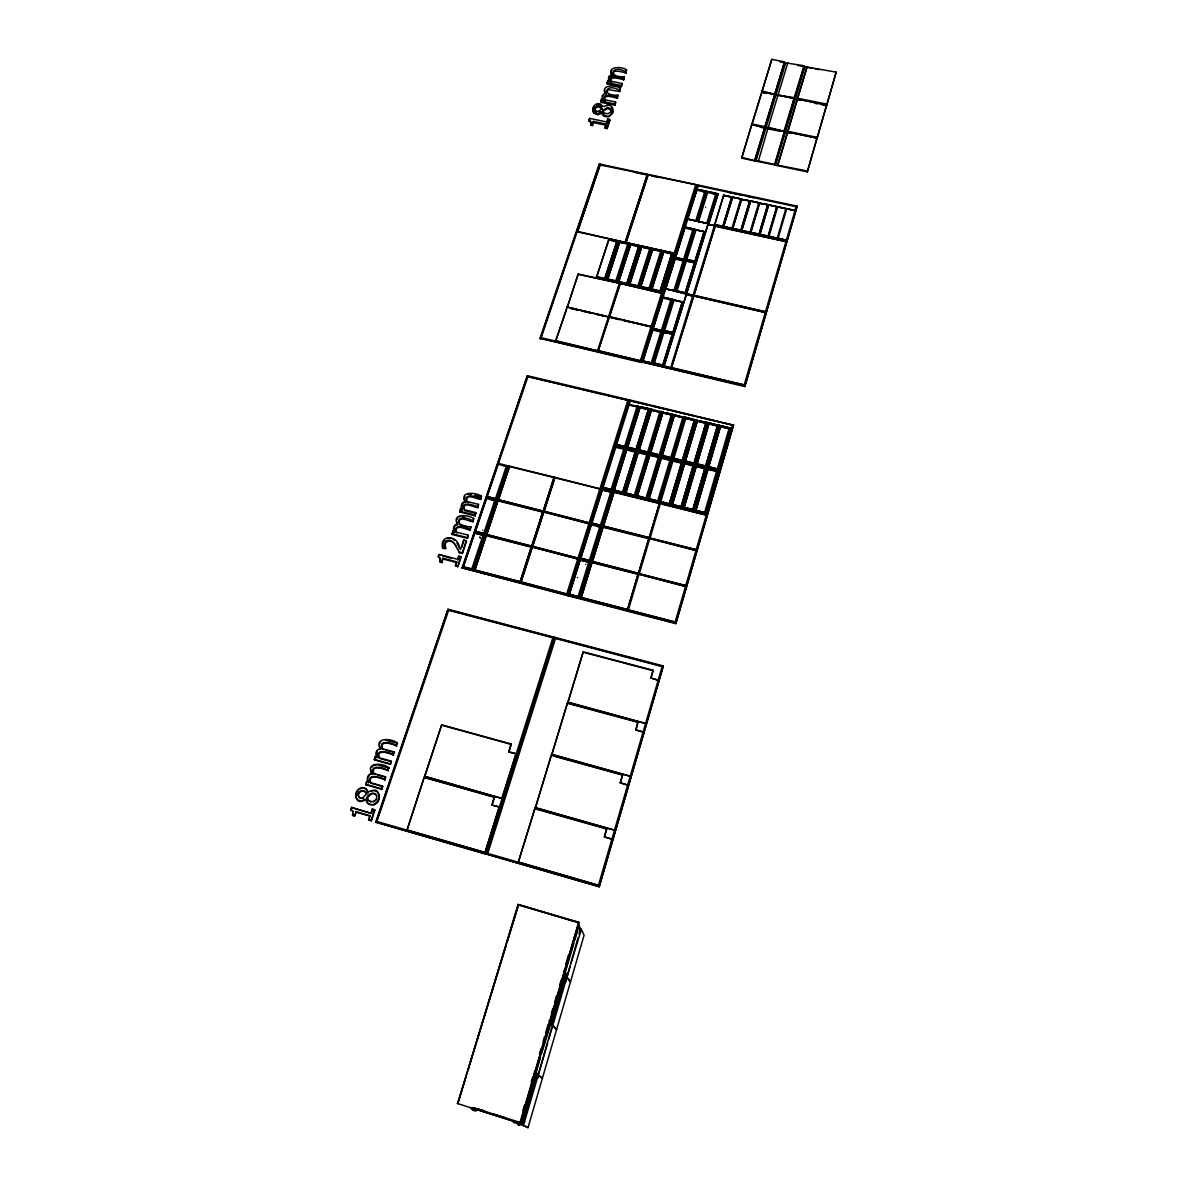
<?xml version="1.0" encoding="UTF-8"?>
<svg xmlns="http://www.w3.org/2000/svg" width="1187" height="1187" viewBox="0 0 1187 1187"><rect width="100%" height="100%" fill="white"/><g stroke="black" fill="none" stroke-linecap="round" stroke-linejoin="round"><path stroke-width="1.5" d="M730.213 428.418L731.459 428.21L720.717 425.658L729.174 428.166M730.079 428.893L731.192 429.368L730.079 428.893L718.372 469.251L719.5 469.518L718.372 469.251M731.682 229.106L723.61 226.376L732.661 197.146L740.807 198.882L732.527 197.294L723.491 227.325L731.682 229.106L740.807 198.882M731.845 196.968L722.675 227.147L714.485 225.367L723.699 195.232L731.845 196.968L723.566 195.38L731.845 197.235M732.513 229.284L740.718 231.064L732.513 229.284L741.089 201.093M732.661 197.146L740.688 199.045M749.798 201.078L741.504 199.208L732.646 228.587L740.851 230.367L749.68 200.959M733.566 425.228L629.778 399.989L568.306 595.844L675.818 623.665L733.566 425.228L722.838 422.691M445.288 546.421C444.279 538.245 454.844 540.649 456.134 546.717M760.036 127.172L765.036 128.196L755.08 160.942L741.667 158.138L751.727 124.605L765.244 127.513L751.92 124.783L751.935 123.923L761.831 91.725L775.245 94.604L784.592 61.902L771.787 59.35L762.039 91.058L761.802 92.601L765.111 93.269M749.798 200.811L741.504 199.475L749.798 200.811L740.718 231.064M741.549 231.242L750.614 200.974L758.805 202.725L749.783 233.023L741.549 231.242L750.614 201.241M744.204 384.929L796.136 206.686L698.208 185.81L642.864 361.367L744.204 384.929L671.501 367.555L693.609 295.904L765.303 312.507L693.609 295.904M744.828 386.576L797.16 206.152L697.615 184.935L641.781 361.916L744.828 386.576L797.16 206.152M751.727 124.605L741.667 158.138M749.783 233.023L741.549 230.975M750.614 200.974L758.805 202.725M767.811 204.654L758.849 234.996L750.599 233.201L750.748 232.251L759.502 203.051L767.811 204.654L759.487 203.318L767.707 204.802L758.983 234.299L750.733 232.518M758.849 234.996L750.614 232.949M759.68 235.174L768.642 204.832L776.847 206.583L768.523 204.98L776.847 206.85L767.93 236.97L759.68 235.174L768.642 204.832M765.838 128.359L779.488 131.178M778.049 95.019L794.533 97.72L784.815 131.549L766.045 127.677L775.853 95.286L778.049 95.702M771.787 59.35L762.009 91.933L773.598 94.263M767.93 236.97L776.847 206.583M768.761 237.148L777.04 238.943L768.761 237.148L777.678 206.761L785.898 208.511L777.04 238.943M776.046 94.767L794.697 98.536L776.046 94.767L785.705 62.852L803.866 65.73L804.207 66.68L797.486 65.344M765.852 128.226L755.896 161.12L774.799 164.934M777.678 206.761L785.898 208.511M784.904 62.703L779.963 61.872M777.871 239.121L786.165 240.916L777.871 239.121L786.729 208.689L794.978 210.455L786.729 208.689M784.607 132.232L783.835 131.623L803.911 65.982M784.815 131.549L766.06 127.543M785.423 132.395L790.676 133.478M836.182 72.14L826.775 105.02L795.498 98.699L805.023 66.695L836.182 72.14L817.131 138.196L785.631 131.564L816.997 138.033L807.323 171.878L775.601 165.245L785.423 132.247M592.921 109.812L592.862 110.777A5.668 4.763 -8.1 0 0 593.93 113.329L597.833 114.813L601.527 113.225L604.049 116.489L608.916 116.845L612.907 112.869L611.913 107.928M826.849 104.159L797.545 98.239C800.498 100.984 786.298 97.126 800.513 100.42M795.498 98.699L826.656 104.827L807.323 171.878M805.009 66.843L811.923 68.223M611.023 112.453L610.815 110.065L607.418 108.581L603.738 110.806L602.61 112.053L603.115 113.002M604.509 91.087L604.702 90.078M610.86 72.674L611.795 70.33M602.343 96.904L603.174 100.613L602.21 95.687L604.435 93.343L605.741 93.046L605.874 94.263C599.39 84.633 615.593 84.485 620.282 88.313L619.718 91.547L608.337 89.574L606.765 92.482M453.953 527.874L454.131 531.227M607.729 119.086L606.869 123.151L607.729 119.086L609.658 119.486L609.792 120.673L607.091 128.611L605.147 128.211L606.023 124.071L593.322 121.415L592.461 125.555L590.725 125.199L590.948 122.528M590.725 125.199L590.874 121.43L589.093 120.095L589.687 118.403L606.735 121.964M439.739 561.362L440.169 558.216L438.27 556.555L438.982 554.507L457.485 559.27L458.686 555.768L461.105 557.118L457.811 566.748L455.393 565.413L456.624 561.822L442.84 558.261L441.95 562.638L439.739 561.362L441.609 561.852M440.08 562.163L440.511 559.018L438.27 556.555M354.676 816.077L356.041 812.101L354.676 816.077L352.717 815.514L352.776 811.493L350.818 809.608L351.619 807.338L371.383 813.407L372.258 810.81M352.717 815.514L353.236 813.51M443.3 542.652L442.796 548.008C449.087 551.317 442.024 542.058 446.935 540.456C452.603 538.497 455.674 545.723 457.826 549.626M356.664 793.272L356.174 795.987A6.707 6.291 -44.5 0 0 357.213 799.489M577.624 577.49L577.416 577.668M774.473 94.055L762.039 91.058M581.348 929.495L584.093 935.148L528.007 1127.65L522.013 1124.831L536.732 1074.532M551.584 1024.841L565.457 976.322L551.465 1024.96M522.013 1124.831L537.028 1074.621L522.592 1125.083L528.007 1127.65M551.821 1025.123L567.06 973.028M551.925 1027.037L538.275 1074.754M564.404 973.503L567.208 976.545L578.054 937.641M579.078 934.124L579.983 928.59M547.593 1043.225L523.467 1125.365M548.617 1039.708L570.072 966.277M571.11 962.761L581.333 929.48M704.321 513.57L695.716 510.722L695.597 511.612L706.517 514.312L695.582 511.211M704.603 512.591L716.533 471.491L707.867 469.399L695.864 510.232L704.603 512.591L695.864 510.232M695.597 511.612L708.164 468.865C741.593 476.848 687.169 462.841 716.681 471.224L716.814 470.749M717.052 469.948L708.52 467.174L708.387 468.064L719.218 470.69L708.387 467.648M717.334 468.999L729.041 428.641L720.435 426.593L708.654 466.684L717.334 468.999L708.654 466.684M705.375 513.823L706.651 513.615L705.508 513.14M705.657 512.843L706.784 513.125L705.657 512.843L717.571 471.743L718.699 472.011M718.09 470.2L719.352 469.993L718.224 469.518M598.441 885.294L662.138 666.604L555.501 638.487L487.738 853.408L598.441 885.294L518.378 861.955L534.907 808.406L606.72 828.645L604.48 837.058L611.884 839.15L604.361 836.701L606.72 828.645M580.265 559.27L588.989 561.674L580.265 559.27L569.256 594.509L675.121 622.062L732.483 425.139L630.386 400.954L569.3 594.687M599.212 886.823L663.296 665.981L554.878 637.404L486.536 854.076L599.212 886.823L663.296 665.981M675.818 623.665L733.581 424.56M788.049 131.891L787.515 131.297L817.19 137.351M513.689 1122.487L513.14 1121.062M696.339 466.298L707.274 468.227L694.721 511.389L683.816 508.303L694.855 510.707L693.712 510.232M693.861 509.95L695.003 510.217L693.861 509.95L705.879 468.91L707.007 469.177M719.856 425.465L718.743 425.198L719.856 425.465L707.526 467.856L696.71 464.814L707.66 467.174L706.532 466.684M706.68 466.417L707.808 466.699L706.68 466.417L718.461 426.133L719.589 426.623L718.461 426.133M720.717 425.658L731.459 428.655M708.387 468.064L720.717 426.103M522.873 1110.557L524.446 1105.245M531.197 1082.203L532.755 1076.876M539.477 1053.967L541.005 1048.744M543.038 1041.8L544.566 1036.577M545.59 1033.105L548.142 1024.411M551.287 1013.668L552.845 1008.356M554.923 1001.294L556.466 995.997M559.581 985.403L561.125 980.106M565.813 964.141L568.35 955.476M519.847 1123.199L578.752 922.21L518.036 904.449L457.752 1103.717M578.752 922.21L520.188 1123.377L457.129 1103.42M620.222 782.604L627.641 785.022L620.311 782.99L622.522 774.71L551.361 755.08L535.367 807.872L614.495 830.173L535.189 807.486M641.618 731.667L635.817 730.094L637.983 721.933L567.475 702.897L551.792 754.606L630.208 776.239L551.643 754.19M567.742 702.021L645.58 723.462L567.876 702.481L583.232 651.811L653.117 670.269L650.906 677.822L658.177 680.21L652.42 678.682M536.079 1070.897L549.715 1024.351M550.753 1022.571L564.122 975.135M564.641 973.385L576.778 931.929M620.311 782.99L622.522 774.71M635.817 730.094L637.983 721.933M650.98 678.311L653.117 670.269M534.714 1072.558L536.005 1072.914L540.441 1057.409M541.45 1053.967L551.005 1023.135M573.84 943.368L564.849 973.474M574.879 939.822L579.033 925.593M692.822 509.683L704.841 468.657L692.822 509.683L684.098 507.339L696.19 466.565L704.841 468.865M705.642 466.165L717.438 425.881L708.862 423.848L696.992 463.865L705.642 466.165L717.438 425.881M717.705 424.946L709.129 422.913L717.571 425.643M704.989 468.39L696.324 466.09M681.946 507.324L683.089 507.813L672.065 505.41L682.97 508.496L695.612 465.408L684.691 463.479M681.071 506.79L693.163 465.838L681.071 506.79L672.361 504.445L684.543 463.746L693.178 466.046M694.855 463.865L695.997 464.354L685.062 461.995L695.864 465.037L708.283 422.706L707.155 422.453L708.135 423.18M693.98 463.345L705.85 423.136L697.303 421.103L685.344 461.046L693.98 463.345L705.85 423.136M706.131 422.201L697.437 420.643L705.998 422.898M693.312 465.571L684.676 463.271M682.11 507.042L683.237 507.324L682.11 507.042L694.202 466.09L695.33 466.357M695.018 463.598L696.131 463.865L695.018 463.598L706.888 423.388L708.001 423.863L706.888 423.388M709.129 422.913L719.856 425.896M683.831 508.704L696.472 465.616M696.724 465.245L709.143 423.358M750.599 233.201L759.606 203.17M669.053 504.861L660.506 502.042L671.367 504.92L670.225 504.43M670.373 504.149L671.501 504.43L670.373 504.149L682.555 463.271L683.682 463.538M682.065 461.491L673.578 458.716L684.35 461.535L683.222 461.046M683.371 460.793L684.498 461.06L683.371 460.793L695.33 420.643L696.457 421.133L695.33 420.643M696.576 420.435L685.908 417.898M671.234 505.603L683.964 462.589L673.207 459.977L660.402 502.932L671.234 505.603L670.091 505.113M682.05 461.268L673.444 459.191L684.216 462.218L696.724 419.975M672.094 505.81L684.825 462.796M685.077 462.426L697.57 420.168M774.785 165.067L784.622 132.083M794.697 98.536L804.222 66.531M785.631 131.712L795.305 99.218M787.574 132.232L777.648 165.527L787.545 132.677M797.338 99.144L787.782 131.549M797.486 98.462L807.145 66.635M787.649 131.98L797.308 99.634M797.501 98.951L807.012 67.095M669.32 503.689L681.516 463.019L669.334 503.896L660.655 501.552L669.334 503.896M682.332 460.319L694.306 420.391L685.774 418.373L694.321 420.613L682.347 460.541L673.726 458.241L682.347 460.541M694.588 419.456L686.056 417.438L694.454 420.153M681.679 462.752L673.059 460.452M768.063 127.959L787.812 62.792M658.518 501.552L659.66 502.027L648.814 499.163L657.479 501.285M657.643 501.003L648.963 498.674L657.643 501.003L669.928 460.422L661.337 458.345M661.485 457.87L670.21 459.473M671.605 458.241L672.747 458.716L661.99 455.912L670.581 457.989M670.729 457.737L662.138 455.437L670.729 457.737L682.777 417.661L674.261 415.643L682.777 417.661M682.94 417.423L674.542 414.708L661.886 456.817L672.614 459.414L685.225 417.676L674.409 415.168L682.926 417.201M658.681 501.27L659.809 501.537L658.681 501.27L670.937 460.452L672.05 460.719M671.768 457.974L672.881 458.256L671.768 457.974L683.801 417.898L684.929 418.388L683.801 417.898M683.964 417.661L685.196 417.23L683.949 417.438M659.527 502.709L672.346 459.77L661.604 457.173L648.681 499.638L659.527 502.709L672.376 460.2L663.429 458.034M672.614 459.414L685.196 417.23M638.116 574.004L627.478 609.747L638.116 574.004L592.076 562.282L581.185 597.758L592.076 562.282M638.413 573.544L648.888 538.319L603.144 526.85L592.328 561.451L638.413 573.544L648.888 538.319M649.185 537.889L659.512 503.169L614.05 491.967L603.397 526.049L649.185 537.889L659.512 503.169M673.474 459.621L686.056 417.438M638.992 574.226L685.507 586.437L638.992 574.226L628.368 609.97L675.121 622.062M639.289 573.766L685.745 585.592L639.289 573.766L649.764 538.542L695.968 550.501L649.764 538.542M650.061 538.112L696.205 549.685L650.061 538.112L660.373 503.392L706.28 515.113L662.183 504.238M646.841 498.659L647.983 499.148L637.018 496.76L647.85 499.831L660.788 457.396L649.927 455.066M645.965 498.139L658.325 457.396L649.749 455.318L637.315 495.795L645.965 498.139L637.315 495.795M649.897 454.858L658.622 456.669M660.017 455.437L661.159 455.927L650.283 453.597L661.025 456.609L673.726 414.96L662.925 412.453L673.697 414.5L672.45 414.708M659.156 454.933L671.293 414.931L662.791 412.913L650.58 452.648L659.156 454.933L650.58 452.648M662.925 412.453L671.575 413.996M647.004 498.392L659.349 457.648L660.462 457.915L648.132 498.659L646.974 498.184L648.102 498.466M673.415 415.435L661.307 455.452L660.18 455.185L672.302 415.168L673.43 415.658L672.302 415.168M647.85 499.831L647.954 498.941M660.758 456.965L659.66 456.921M661.025 456.609L661.144 455.704M648.725 500.039L661.604 457.173M661.886 456.817L674.542 414.708M754.754 160.275L765.066 126.742L751.935 123.923M764.858 126.816L784.503 62.614M774.651 95.049L764.769 127.306M765.244 127.513L775.052 95.123M751.92 124.783L761.282 94.292M714.619 224.684L722.794 226.465L731.711 197.116M458.108 1101.892L518.363 904.969M458.286 1101.981L465.764 1077.559M467.901 1070.57L488.718 1002.54M489.252 1000.775L506.048 945.891M507.131 942.344L517.962 906.942M692.778 295.726L670.685 367.836L664.097 365.833L686.309 294.272L692.793 296.216L686.309 294.272M693.015 295.489L714.426 225.589L708.045 224.209L686.531 293.53L693.015 295.489L686.531 293.53M714.485 225.367L723.699 195.232M534.907 808.406L518.378 861.955M535.367 807.872L551.361 755.08M551.792 754.606L567.475 702.897M567.876 702.481L583.232 651.811M693.831 295.177L765.526 311.766L693.846 295.667L715.242 225.767L785.942 241.629L717.007 226.687M693.623 296.409L671.501 367.555M693.846 295.667L715.242 225.767M635.179 495.795L636.336 496.27L625.534 493.421L634.155 495.543M634.318 495.261L625.683 492.931L634.318 495.261L646.781 454.814L638.235 452.751M638.383 452.277L647.078 453.864M648.458 452.648L649.601 453.122L638.903 450.333L647.434 452.395M647.612 452.143L639.051 449.858L647.612 452.143L659.824 412.215L651.337 410.198L659.824 412.215M662.257 412.23L651.633 409.278L638.799 451.238L649.482 453.82L662.227 411.785L661.114 411.518L662.227 411.785M635.357 495.513L636.484 495.795L635.357 495.513L647.79 454.844L648.903 455.125M648.636 452.381L649.749 452.648L648.636 452.381L660.833 412.453L661.96 412.942L660.833 412.453M636.202 496.952L649.185 454.176L638.502 451.594L625.386 493.896L636.202 496.952L635.06 496.478M637.063 497.175L650.046 454.384M650.328 454.027L663.073 411.993M623.561 492.931L624.703 493.406L613.798 491.032L624.585 494.089L637.701 451.817C629.763 447.692 618.664 448.82 635.253 452.024L622.715 492.397L614.124 490.276L626.706 449.739M622.715 492.397L635.253 452.024M636.929 449.858L638.072 450.333L627.24 448.018L637.953 451.03L650.817 409.515L649.675 408.803L650.788 409.07M627.567 447.291L636.084 449.354L648.369 409.5L639.912 407.482L627.537 447.084L635.787 450.288M650.817 409.515L640.208 406.562L648.666 408.565L639.941 407.705L648.399 409.723L636.084 449.354M635.401 451.55L626.855 449.279M663.904 332.197L672.421 334.14L662.539 365.937L672.406 333.903L663.919 332.434L672.406 333.903M672.643 333.399L682.377 301.81L674.082 299.94L664.319 331.485L672.643 333.399L682.377 301.81M684.973 293.426L694.543 262.624L686.175 260.992L694.543 262.891L684.988 293.679L676.694 291.572L684.988 293.679M694.766 261.912C677.985 257.416 690.508 263.277 694.885 261.214L704.188 231.539L695.879 229.922L704.054 231.702M706.71 223.423L715.984 193.318L707.867 191.582L698.549 221.657L706.71 223.171M694.766 262.164L704.188 231.539M623.739 492.65L636.247 452.054L637.36 452.321L624.852 492.931L623.709 492.442L624.837 492.724M650.491 409.99L638.22 449.873L637.107 449.606L649.393 409.738L650.521 410.227L649.393 409.738M716.948 193.526L707.689 223.646L708.758 223.868L717.883 194.713L716.948 193.526L707.689 223.646M624.585 494.089L624.674 493.198M637.656 451.386L636.573 451.327M637.953 451.03L638.042 450.125M686.323 294.762L664.097 365.833M686.561 294.035L708.045 224.209M708.758 223.601L718.016 193.748M625.445 494.311L638.502 451.594M638.799 451.238L651.633 409.278M622.567 492.872L614.124 490.276M613.857 491.448L627.003 448.805M627.3 448.449L640.253 407.007M664.067 331.989L654.141 363.756L662.524 365.7M676.709 291.824L686.323 261.066M686.546 260.339L696.027 229.759L704.203 231.806M592.417 561.837L603.144 526.85M603.471 526.434L614.05 491.967M612.002 490.276L613.115 490.543L602.373 487.694L610.934 489.816M611.127 489.534L602.521 487.219L611.127 489.534L623.754 449.235L615.252 447.187M615.4 446.713L624.05 448.3M625.46 447.291L626.573 447.558L615.905 444.769L624.407 446.831M624.585 446.579L616.053 444.294L624.585 446.579L636.959 406.785L628.516 404.782L636.959 406.785M624.288 447.514L615.756 445.244L626.454 448.241L639.407 406.815L628.873 404.307M588.945 561.481L577.995 596.764L569.211 594.331M580.532 558.454L589.242 560.843L600.043 526.078L591.408 523.912L580.562 558.632M600.325 525.47L610.993 491.403L602.402 489.089L591.675 523.111L602.492 526.004L601.334 525.529L612.002 491.448L613.115 491.73L602.492 526.004M653.458 363.341L642.835 361.13L651.203 363.074L661.129 331.084L652.82 329.185L642.82 360.893L653.458 363.341L663.088 332.241M653.073 328.68L662.91 297.165L671.174 299.035L661.367 330.342M673.801 290.919L683.43 259.923L675.225 258.098L665.536 288.827L673.801 290.667M684.884 228.052L695.078 230.278L685.863 259.73L675.462 257.638L685.003 227.103L693.149 228.883L683.653 259.196M705.998 191.181L707.066 191.686L705.998 191.181L696.665 220.99C706.621 223.423 671.441 215.218 695.701 221.034L705.033 190.973L696.932 189.252L687.555 219.016L697.882 221.316L706.933 192.368L696.814 190.202M612.121 489.593L624.748 449.265L625.846 449.532L613.264 490.068L612.121 489.593L613.234 489.86M624.896 448.805C632.404 449.725 598.619 442.291 626.202 449.027L612.996 491.24L602.224 488.183L610.815 490.498M639.066 407.289L626.721 447.084L625.608 446.816L637.968 407.022L639.096 407.512L637.968 407.022M638.265 406.102L639.244 407.052L638.146 406.785M612.151 489.801L624.748 449.265M625.608 446.816L637.998 407.245M590.028 561.941L579.033 597.046L589.984 561.748L591.156 562.223L589.984 561.748M601.112 526.538L590.28 561.11L601.082 526.331L602.239 526.82L601.082 526.331M662.138 331.307L652.182 363.074L653.295 363.563L663.221 331.559L662.138 331.307L652.212 363.311M672.168 299.258L662.391 330.802L672.168 299.258L673.252 299.747L672.183 299.51M684.409 260.131L674.78 290.889L675.878 291.394L685.478 260.368L684.409 260.131L674.795 291.141M694.128 229.091L684.647 259.671L694.128 229.091L695.211 229.581L694.143 229.358M601.364 525.722L612.002 491.448M696.68 221.257L706.013 191.448M612.996 491.24L613.085 490.335M626.454 448.241L626.543 447.336M591.126 562.03L580.176 597.343L579.004 596.868M590.251 560.932L591.423 561.406L602.195 526.613M673.237 299.495L663.459 331.054L653.236 328.473M695.196 229.314L685.715 259.656M697.733 221.479L707.051 191.404M569.463 594.197L580.369 597.016L591.037 562.905L580.146 559.952L583.292 560.932M591.616 561.095L580.725 558.142L591.616 561.095L602.121 527.503L591.334 524.802M602.313 489.979L613.026 492.62L602.67 525.707L591.898 523.007M662.806 298.1L673.133 300.445L663.622 330.847L653.043 328.428M665.536 288.827L676.026 291.201L685.374 261.318L675.121 259.048M659.824 291.854C636.87 284.717 668.162 296.364 659.942 291.156M660.106 290.963L671.768 253.795L660.106 290.963L651.841 288.871L663.592 251.985C691.665 256.733 643.962 246.926 674.112 253.884M660.818 292.076L673.014 253.143L673.964 254.063L672.762 254.27L673.815 254.241M485.008 852.622L376.902 821.478L448.597 610.311L552.86 637.79L485.008 852.622L499.119 806.937L491.878 804.89L494.385 796.981L424.234 777.203L407.007 830.158L424.234 777.203M501.908 798.109L515.93 753.73L508.748 751.742L511.211 744.012L441.683 724.827L424.531 776.298L502.101 798.495L424.531 776.298M474.77 532.414L483.332 534.758L474.77 532.414L463.138 567.074L566.689 594.019L627.849 400.345L527.918 376.68L463.212 567.252M640.357 360.774L695.76 184.757L599.836 164.845L541.138 337.716L640.357 360.774L598.278 350.536L609.272 316.825L651.025 326.38M485.839 854.15L554.003 637.182L448.018 609.257L375.7 822.131L485.839 854.15L554.003 637.182M567.431 595.622L628.932 399.782L527.354 375.715L462.084 567.861L567.431 595.622L628.932 399.782M641.025 362.436L696.814 184.771L599.272 163.984L540.07 338.265L641.025 362.436L696.814 184.771M486.759 854.417L554.878 637.404M568.306 595.844L629.778 399.989M641.855 362.628L697.615 184.935M492.086 805.261L494.385 796.981M515.93 753.73L508.941 752.172L511.211 744.012M662.761 251.807L661.723 251.822L662.925 251.629L661.975 250.709L649.69 289.569L648.71 289.346L660.996 250.487L652.716 249.374M640.609 286.809C667.999 293.174 619.955 282.417 650.788 290.058L663.043 250.947M651.604 290.236L663.889 251.629M638.74 286.631L639.808 286.868L637.612 286.853L649.986 248.068L641.841 246.258L652.064 249.033L639.689 287.566L629.436 285.251L641.841 246.258M650.684 249.136L638.873 286.201L650.684 249.136L651.9 249.196L650.966 248.276M639.689 287.566L651.9 249.196M640.772 286.616L652.568 249.552L660.862 250.917M640.505 287.744L652.835 248.691M629.436 285.251L641.321 248.528M627.671 284.153C631.558 285.206 603.382 278.678 628.62 285.073L641.084 246.599C611.038 239.67 658.711 249.463 630.594 244.7L618.65 281.645M626.825 283.485L638.725 246.495L626.825 283.485L618.62 281.393M639.704 246.718L627.819 283.708L639.704 246.718L640.921 246.777L639.971 245.857M628.62 285.073L628.709 284.138M615.504 281.883L628.042 243.216L619.94 241.436L607.373 280.295L617.581 282.595L630.06 243.661L629.006 243.439L616.483 282.105L607.314 279.791M531.346 546.821L520.099 581.971L531.346 546.821L486.314 535.352L474.83 570.264L486.314 535.352M531.717 546.376L542.8 511.731L498.05 500.513L486.596 534.536L531.717 546.376L542.8 511.731M543.171 511.33L554.092 477.159L509.624 466.194L498.332 499.712L543.171 511.33L554.092 477.159M532.31 547.415L520.974 582.194L532.206 547.029L577.757 558.988L532.206 547.029M532.473 546.213L578.01 558.172L532.577 546.599L543.661 511.938L588.915 523.66L543.661 511.938M543.913 511.137L589.167 522.859L544.017 511.538L554.937 477.367L599.895 488.866L556.822 478.227M618.397 282.773L630.876 243.839M532.577 546.599L543.75 512.339M544.017 511.538L554.937 477.367M567.149 307.656L578.217 273.945L619.347 283.189L597.521 350.818L555.798 340.669L567.06 307.166L608.441 316.632M598.278 350.536L620.163 283.381L661.693 293.204L620.163 283.381M609.406 317.077L620.222 283.886M598.085 278.203C616.928 282.269 599.836 277.135 596.378 277.817L609.02 239.017L617.106 240.813L608.738 239.878L596.631 276.705M618.071 241.02L619.006 241.94L606.557 280.117M607.373 280.295L619.94 241.436M625.252 241.925L647.36 174.444L625.297 242.445L577.505 231.391L600.236 164.399L577.579 231.91L623.531 242.044M626.053 242.103L648.161 174.608L626.113 242.623L674.32 253.246L626.113 242.623M604.776 278.53L616.825 241.658L604.776 278.53L596.601 276.452M617.789 241.881L605.756 278.752L617.789 241.881L619.124 241.258M424.798 776.699L441.683 724.827M566.585 309.332L555.798 340.669M567.223 307.433L578.217 273.945M483.257 534.565L471.669 569.27L463.064 566.882M475.037 531.598L483.599 533.957L495.009 499.742L486.581 497.635L475.112 531.791M495.35 499.148L506.597 465.438L498.214 463.375L486.848 496.834L495.35 499.148L486.848 496.834M484.281 534.833L472.708 569.537L473.821 569.834L485.453 535.307L484.281 534.833L485.453 535.307M496.032 500.009L484.622 534.209L485.72 534.491L497.19 500.484L496.032 500.009L497.19 500.484M496.359 499.401L507.606 465.69L508.763 466.165L497.457 499.682L496.3 499.208L497.457 499.682M473.747 569.641L485.379 535.114M497.13 500.276L485.72 534.491M497.398 499.475L508.763 466.165M486.729 534.922L498.05 500.513M498.451 500.113L509.624 466.194M376.012 822.502L448.018 609.257M462.307 568.41L527.354 375.715M540.219 338.978L598.782 166.551M457.499 548.809L459.458 552.727L462.337 553.468L466.476 541.346L463.805 539.922L460.511 549.581L456.965 543.023M370.938 812.887L372.258 809L374.899 810.157L371.249 820.855L368.608 819.698L369.973 815.721L355.581 811.582M461.921 547.177L463.805 539.922M369.053 820.217L369.973 815.721M455.719 566.214L456.624 561.822M457.811 560.071L458.998 556.569M605.147 128.211L606.156 125.258L593.47 122.602M371.249 820.855L374.454 809.623M382.481 786.061L381.977 789.355L382.481 786.061L370.522 782.663C366.1 772.811 380.804 777.203 384.692 779.562L385.627 776.832L373.697 773.509C369.202 763.656 383.92 767.959 387.837 770.348L388.757 767.633C383.015 762.796 364.587 761.98 372.214 774.043L370.7 774.399M384.692 779.562L385.627 776.832M387.837 770.348L388.757 767.633M390.998 761.09L390.478 764.383L390.998 761.09L379.068 757.751C374.677 747.973 389.336 752.38 393.179 754.665L394.099 751.964L382.229 748.7C377.733 738.907 392.422 743.21 396.295 745.555L397.215 742.854C391.487 738.121 373.148 737.231 380.73 749.249L379.232 749.605M393.179 754.665L394.099 751.964M396.295 745.555L397.215 742.854M457.811 566.748L460.779 556.317M462.337 553.468L466.165 540.53M452.677 531.168L454.695 532.429L452.677 531.168L452.143 534.462L467.485 538.379L468.019 535.085L456.55 532.162L456.876 532.978C451.475 523.437 466.031 526.731 470.007 529.224L470.319 530.055C467.099 530.233 455.749 523.274 456.134 530.945M470.007 529.224L470.853 526.761C451.772 526.82 457.203 511.508 472.841 520.93L473.138 521.761C469.904 521.983 458.716 515.01 458.954 522.592M472.841 520.93L473.672 518.482C468.257 514.564 450.704 513.125 457.9 524.728L456.476 525.069M460.393 508.719L462.411 509.995L460.393 508.719L459.873 512.012L475.156 515.87L475.69 512.591L464.265 509.698C460.022 500.662 474.236 505.083 477.664 506.79L477.96 507.635C474.755 507.843 463.464 500.914 463.835 508.526M477.664 506.79L478.495 504.341L467.114 501.537L468.746 502.665M466.639 500.261C466.387 492.739 477.545 499.668 480.75 499.43L481.299 496.136C475.898 492.293 458.419 490.825 465.586 502.383L464.162 502.709M607.091 128.611L609.658 119.486M603.041 99.396L601.468 99.085L600.904 102.319L615.044 105.242L615.623 101.993L605.044 99.812C601.067 91.963 614.51 96.281 617.27 97.171L617.388 98.387C614.629 97.482 601.201 93.179 605.177 101.029M617.27 97.171L617.952 95.138C600.503 96.37 605.682 82.111 619.599 90.331L619.718 91.547M619.599 90.331L620.282 88.313M610.89 72.452L612.091 74.588L609.065 76.25L608.397 78.134L609.406 80.894L607.848 80.568L607.284 83.802L621.365 86.681L621.943 83.446L611.409 81.295C607.447 73.505 620.846 77.808 623.576 78.668L623.679 79.885C620.964 79.025 607.581 74.736 611.542 82.526L611.409 81.295M623.576 78.668L624.258 76.651C606.883 77.897 612.017 63.742 625.89 71.888L625.994 73.119C623.264 72.214 609.836 67.985 613.887 75.79L613.768 74.558M625.89 71.888L626.573 69.87C621.899 66.101 605.756 66.22 612.21 75.82M467.485 538.379L468.019 535.085M470.319 530.055L470.853 526.761M473.138 521.761L473.672 518.482M475.156 515.87L475.69 512.591M477.96 507.635L478.495 504.341M480.75 499.43L481.299 496.136M615.044 105.242L615.623 101.993M617.388 98.387L617.952 95.138M621.365 86.681L621.943 83.446M623.679 79.885L624.258 76.651M625.994 73.119L626.573 69.87M351.293 810.142L351.619 807.338M591.022 122.617L589.242 121.297L589.687 118.403M445.155 546.821L445.377 547.949L442.469 547.192C439.991 533.705 458.241 535.56 459.265 547.341M592.461 125.555L593.322 121.415M381.977 789.355L365.967 784.8L366.457 781.506L368.682 782.574L366.457 781.506M390.478 764.383L374.543 759.903L375.033 756.609L376.798 757.113C374.691 754.027 376.279 748.923 380.3 748.656M441.95 562.638L442.84 558.261M365.967 784.8L366.917 782.07M374.543 759.903L375.033 756.609M452.143 534.462L452.989 531.984M459.873 512.012L460.719 509.564M607.284 83.802L607.848 80.568M585.874 564.448L585.755 564.359M593.174 108.774L594.197 106.86M379.677 743.581L380.641 741.801M464.859 496.433L464.369 499.742M456.802 519.609L457.692 517.977M376.873 799.014L373.727 801.967M377.169 751.371L376.665 756.371M368 777.5L369.513 775.141M609.198 77.467L608.976 81.146M357.242 791.892L357.97 790.705M443.849 541.391L444.531 540.308M371.576 767.351L373.668 765.318M454.517 526.702L455.348 525.737M463.049 503.377L461.491 507.71M602.833 95.924L603.575 95.123M482.664 530.174L482.605 530.129M377.763 792.337L379.321 795.364L379.009 799.652L377.525 802.471L374.157 804.905L368.593 804.207L365.477 799.118L361.13 801.136L357.51 799.801M601.319 112.008L597.699 113.611L593.782 112.127A5.668 4.763 -8.1 0 1 592.714 109.575C592.461 105.569 597.031 102.186 600.711 104.13C603.041 109.946 606.735 102.661 610.979 106.058C614.451 108.24 613.175 113.611 609.836 115.228C606.572 118.923 600.711 111.504 601.453 113.21L601.394 112.023M599.405 112.038L600.192 111.474M609.925 76.68L610.919 76.116M705.701 207.176L705.568 207.161M359.824 788.954L363.177 788.064L365.7 788.895M459.146 516.879L460.111 516.568M596.66 105.094L597.625 104.857M764.754 127.513L754.68 160.72L741.682 157.307M465.586 502.383L465.274 501.522C461.09 501.789 460.066 507.086 462.411 509.995M447.365 538.29L450.941 538.26M371.427 790.779L374.973 790.72L377.318 791.937M467.767 494.282L471.551 494.475M374.691 764.977L377.14 764.903M566.763 976.426L565.754 976.1L570.443 981.99M556.54 1029.708L552.578 1025.331M580.755 929.362L579.939 929.095M784.429 62.125L774.77 93.877M598.619 104.797L599.643 104.916M767.855 128.641L768.093 127.246L784.399 131.356M784.295 131.534L774.621 164.31M774.31 164.37L757.766 160.735L758.27 161.358L767.974 128.196M537.756 1074.769L537.014 1074.339L542.385 1078.33M552.682 1025.405L551.02 1023.135M459.74 524.743L466.12 526.316M462.44 516.479L463.909 516.76M815.365 68.905L818.822 69.588M814.416 103.239L817.888 103.937M821.374 104.634L826.582 105.688M607.15 82.586L621.261 85.464M600.77 101.118L614.925 104.041M566.793 976.812L570.502 981.797M607.863 120.273L609.792 120.673M590.577 124.012L592.313 124.368M605.014 127.024L606.958 127.424M807.383 171.062L777.871 165.141M602.981 165.572L599.272 163.984M633.665 172.115L648.102 175.186M651.708 175.958L658.933 177.501M728.388 192.309L742.854 195.395M746.475 196.167L753.7 197.695M716.963 193.793L718.016 194.015M750.496 201.137L758.79 202.992M777.559 206.909L785.883 208.778M786.625 208.853L794.949 210.722M717.883 194.445L707.749 192.546M701.873 191.285L706.933 192.368M712.823 193.629L717.883 194.713M382.229 748.7L384.039 749.62M714.604 224.417L722.794 226.198M723.61 226.376L731.815 228.408L723.625 226.643M732.646 228.334L740.866 230.115M741.682 230.293L749.917 232.34L741.682 230.545M750.748 232.251L758.997 234.047M759.814 234.225L768.078 236.005M759.814 234.477L768.078 236.272M698.549 221.39L708.891 223.705M714.485 225.115L722.675 227.147M759.68 234.907L767.944 236.703M708.045 224.744L714.426 225.589M385.627 740.213L397.615 743.463M373.697 773.509L375.537 774.414M689.988 229.165L695.078 230.278M617.136 241.065L618.101 241.273M639.021 245.902L640.001 246.11M650.98 248.528L649.986 248.068M672.05 253.187L673.014 253.143M608.872 239.448L619.184 241.762M619.792 241.851L630.06 243.661M652.702 249.122L663.073 251.451M616.854 241.925L608.738 239.878M617.819 242.133L618.872 242.371L606.809 278.99L605.726 278.5M638.74 246.748L630.594 244.7M639.719 246.97L640.772 247.208L628.873 283.945L627.789 283.456M650.713 249.389L651.752 249.374M671.783 254.048L663.592 251.985M694.885 261.214L686.665 259.404L694.899 261.466M675.448 257.386L685.863 259.73M684.424 260.398L685.478 260.368M680.24 260.19L685.374 261.318M685.092 292.744L676.827 290.889L685.107 292.996M607.596 278.915L615.756 280.755M629.674 283.886L637.864 285.726M638.858 285.948L639.941 286.438M640.743 286.379L648.963 288.218M604.628 278.96L596.453 276.883M605.607 279.182L606.646 279.168M626.691 283.93L618.486 281.838M659.957 291.409L651.708 289.302M596.319 277.313L604.45 279.153M605.429 279.375L606.498 279.613M618.338 282.269L626.513 284.108M627.508 284.331L628.561 284.568M629.392 284.761L637.612 286.853M638.576 286.824L639.645 287.061M640.461 287.254L648.71 289.346M651.559 289.747L659.809 291.601M578.306 274.449L619.347 283.189M682.377 302.047L673.934 300.133L682.228 302.002M669.691 299.658L673.133 300.445M536.02 1072.766L534.373 1071.342M538.438 1074.799L535.456 1072.781L521.063 1123.955M567.134 306.943L608.516 317.122M609.346 316.588L651.069 326.855L637.152 323.68M570.813 308.249L578.01 309.896M581.615 310.712L592.402 313.19M595.993 314.006L603.189 315.653M611.157 317.478L619.837 319.466M623.323 320.253L633.754 322.641M637.226 323.443L651.144 326.618M570.739 308.486L577.935 310.133M581.526 310.949L592.328 313.427M595.919 314.243L603.115 315.89M611.068 317.715L619.762 319.704M623.249 320.49L633.68 322.879M672.762 332.464L664.423 330.55L672.777 332.701M672.628 333.146L664.319 331.485M662.153 331.559L663.221 331.559M663.118 332.494L652.716 330.105M662.643 365.017L654.26 363.059L662.658 365.255M540.07 338.265L640.95 361.723M641.781 361.916L744.828 385.894M578.722 925.548L580.769 928.917M519.58 1123.481L520.485 1123.763M527.503 376.413L579.152 388.653M582.713 389.484L604.094 394.559M607.655 395.405L629.021 400.464M631.647 401.087L638.799 402.779M642.375 403.625L649.526 405.316M653.102 406.162L669.201 409.975M672.777 410.821L694.232 415.91M697.808 416.756L719.263 421.845M638.294 406.325L637.256 405.865M648.681 408.788L649.675 408.803M694.588 419.679L695.612 419.708M706.146 422.424L707.155 422.453M717.72 425.169L718.743 425.198M697.437 420.643L708.283 422.706M705.864 423.358L697.303 421.103M717.438 426.103L708.862 423.848M625.579 446.609L626.691 446.876M627.537 447.084L636.054 449.131M638.191 449.65L637.107 449.606M661.278 455.229L660.18 455.185M685.344 461.046L693.965 463.138M696.992 463.865L705.627 465.957M693.831 463.82L685.196 461.52M705.493 466.639L696.843 464.34M625.282 447.544L626.395 447.811M627.24 448.018L635.772 450.081M637.894 450.6L636.811 450.541M638.754 450.808L647.316 453.078M650.283 453.597L658.874 455.882M660.996 456.179L659.898 456.12M661.856 456.387L670.447 458.672M672.584 458.983L671.486 458.924M685.062 461.995L693.683 464.087M696.71 464.814L705.345 466.906M628.828 449.665L637.701 451.817M638.561 452.024L649.23 454.606M650.09 454.814L660.788 457.396M673.237 460.408L683.964 462.589M684.84 463.227L695.612 465.408M696.487 466.031L707.274 468.227M681.531 463.227L672.925 461.149M614.094 490.068L622.685 492.19M672.361 504.445L681.056 506.582M684.098 507.339L692.807 509.49M680.923 507.264L672.213 504.92M692.674 510.173L683.949 507.813M611.824 490.543L612.937 490.825M613.798 491.032L622.389 493.154M624.525 493.688L623.442 493.614M625.386 493.896L634.021 496.225M637.018 496.76L645.669 499.089M647.805 499.43L646.707 499.356M648.681 499.638L657.346 501.982M659.497 502.309L658.384 502.235M669.038 504.653L660.402 502.932M672.065 505.41L680.759 507.561M683.816 508.303L692.525 510.455M509.742 466.61L554.181 477.575M614.124 492.368L659.542 503.585M503.422 465.556L508.659 466.847L498.184 464.265M604.094 490.409L613.026 492.62M498.332 499.712L543.067 510.929M601.334 525.529L602.447 525.811M603.397 526.049L649.141 537.503M498.184 500.914L542.904 512.131M603.219 527.251L647.182 538.275M474.904 495.32L481.581 496.997M491.819 499.846L497.086 501.166L486.551 498.51M596.735 526.153L602.121 527.503M480.468 498.57C476.462 496.092 461.966 492.872 467.426 502.398M464.577 510.544L475.987 513.422M459.562 511.167L474.859 515.039M486.596 534.536L531.613 546.005M592.328 561.451L638.369 573.173M488.183 536.183L531.45 547.192M592.15 562.653L638.161 574.374M586.393 561.718L591.037 562.905M451.817 533.631L467.174 537.548M462.025 552.667L459.146 551.925L459.458 552.727M451.09 558.335L438.982 554.507M443.181 559.062L456.936 562.623M474.681 569.894L519.98 581.6M520.856 581.823L566.689 594.019M581.096 597.402L627.419 609.391M455.393 565.413L457.499 565.962M462.084 567.861L567.297 595.073M568.172 595.295L675.759 623.145M448.256 609.777L554.151 637.686M556.807 638.383L663.355 666.471M585.146 652.776L653.191 670.759M567.609 703.357L638.072 722.379M635.728 729.649L643.072 732.053M441.92 725.272L511.404 744.442M553.29 756L622.626 775.126M396.695 746.148C392.838 743.819 378.163 739.516 382.659 749.294M385.79 750.11L394.514 752.558M393.594 755.258C389.751 752.959 375.107 748.567 379.499 758.33L391.413 761.683M375.463 757.202L377.243 757.692M374.098 759.324L390.063 763.805M424.501 777.604L494.593 797.367M535.085 808.777L606.839 829.016M378.683 765.244L389.188 768.212M388.253 770.927C384.351 768.538 369.632 764.235 374.142 774.087M493.54 805.676L499.119 806.937M377.288 774.903L384.306 776.891M385.122 780.126C381.235 777.767 366.546 773.375 370.952 783.212L382.911 786.61M365.522 784.236L381.546 788.806M367.302 803.065C366.857 795.898 359.572 805.721 356.753 798.94A6.707 6.291 -44.5 0 1 355.714 795.438C355.165 789.711 362.94 784.281 366.887 789.948M534.64 1072.365L536.064 1072.929M374.899 810.157L372.258 809M352.079 807.857L371.383 813.407M356.041 812.101L370.418 816.241M406.726 829.802L484.786 852.281M352.257 814.994L354.216 815.558M368.608 819.698L370.804 820.336M375.7 822.131L485.631 853.809M486.536 854.076L599.094 886.511M520.099 905.473L578.989 922.7M574.582 921.587L518.036 904.449M576.229 922.047L577.995 922.566L579.286 925.207M522.265 1125.306L523.259 1125.306M563.84 975.18L567.312 976.218M565.813 976.204L564.151 973.963M562.861 976.189L566.362 977.227M561.807 979.75L565.309 980.803M562.593 980.061L566.11 981.115M561.228 981.916L564.686 982.955M561.332 982.079L564.893 983.281M537.889 1074.814L542.444 1078.122M537.088 1074.413L534.343 1072.276M533.972 1073.523L537.518 1074.621M534.521 1076.564L537.978 1077.633M534.343 1077.188L537.785 1078.256M532.948 1078.434L536.45 1079.517M553.023 1025.464L556.599 1029.515M521.301 1120.854L524.728 1121.938M478.658 1109.088L483.821 1110.72M473.999 1107.901L522.636 1123.243M474.34 1108.079L486.492 1111.907M493.436 1114.089L505.573 1117.917M522.918 1124.104L470.616 1107.619L471.699 1108.154C470.215 1110.068 477.5 1112.367 476.966 1109.815L476.106 1109.385M513.585 1122.427L519.016 1124.163L518.482 1122.739M564.463 973.295L563.78 971.07M370.967 801.922L368.563 800.513L366.798 797.56C368.697 793.806 374.231 790.794 376.798 795.735M368.148 803.673C374.276 807.62 381.279 799.459 378.445 793.509M375.804 794.548L373 793.584L370.908 794.266L367.243 798.109L367.762 799.43M359.008 797.249L360.24 797.872A3.338 3.131 -44.4 0 0 363.133 797.412L366.471 793.999L365.878 792.649M360.7 798.421L358.266 796.195C356.278 789.978 365.863 788.524 366.931 794.548M517.413 1122.398L519.58 1123.481M519.238 1122.976L521.093 1123.955M350.818 809.608L353.029 811.433M365.551 792.263C362.465 789.058 357.213 792.708 358.726 796.729M600.845 105.331L601.928 106.073M550.189 1022.615L549.166 1020.939M453.063 539.091L454.68 540.322M368.104 799.979C371.427 803.896 378.519 800.142 376.368 795.201M536.717 1073.374L536.732 1072.603M378.193 792.886C375.878 786.298 368.207 793.955 367.332 790.794M595.815 112.023L595.117 111.266C593.455 106.756 600.815 105.45 602.165 109.441M549.225 1020.731L550.768 1022.571M372.214 774.043L371.768 773.479C367.718 773.761 366.13 778.909 368.237 782.01M605.741 93.046L604.539 90.88M366.442 789.4L368.237 793.02M563.721 971.278L565.131 973.533M464.518 500.157L465.274 501.522M456.817 522.517L457.588 523.897C453.375 524.179 452.336 529.506 454.695 532.429M461.52 507.962L462.099 509.149M368.682 782.574L367.718 778.746M442.469 547.192L442.796 548.008M445.437 547.8L445.718 548.75M463.375 566.763L473.984 569.33M486.581 497.635L495.009 499.742M379.499 746.297L379.959 747.721M371.442 772.485L370.878 769.695M591.408 523.912L600.043 526.078M637.167 496.285L645.802 498.406M589.093 120.095L589.242 121.297M616.765 281.23L617.804 281.215M616.483 282.105L617.581 282.595M601.468 99.085L601.601 100.287M627.76 244.077L619.659 242.282L627.893 243.647M649.185 454.176L648.102 454.117M648.339 453.33L649.482 453.82M650.431 453.122L658.993 455.185M629.006 243.439L628.042 243.216M629.926 244.092L628.739 244.285L629.793 244.522M456.55 520.841L456.683 522.072M660.106 411.281L661.114 411.518M649.69 289.569L650.788 290.058M652.82 329.185L661.129 331.084M651.025 288.678L649.972 288.693M649.704 248.929L641.573 247.119L649.853 248.498M662.791 412.913L671.293 414.931M652.568 249.552L660.729 251.347M671.248 459.71L672.346 459.77M661.085 291.186L662.138 291.186M662.91 297.165L671.174 299.035M660.996 250.487L661.975 250.709M665.714 288.886L676.026 291.201M681.828 508.021L682.97 508.496M683.816 463.064L682.851 462.529M683.089 461.743L684.216 462.218M683.059 416.726L684.083 416.978M675.225 258.098L683.43 259.923M693.579 510.914L694.721 511.389M695.716 510.722L704.455 512.873M685.003 227.103L693.149 228.883M695.463 465.883L694.499 465.349M694.736 464.547L695.864 465.037M696.932 189.252L705.033 190.973M707.14 468.702L706.161 468.168M706.399 467.366L707.526 467.856M698.549 221.657L708.758 223.868M708.52 467.174L717.185 469.266M707.867 191.582L715.984 193.318M717.853 471.002L718.847 471.536M720.435 426.593L729.041 428.641M363.593 797.961A3.338 3.131 -44.5 0 1 362.673 798.406M768.909 236.183L777.173 238.246L768.909 236.183M778.019 238.157L786.298 240.219L778.019 238.157M611.082 109.976C611.171 114.62 603.768 114.783 602.477 110.851L607.284 107.379L609.777 108.017L611.082 109.976M479.785 537.207L480.364 537.83L479.785 537.207M594.895 107.972L594.984 110.065L596.779 111.252A2.834 2.374 -8.2 0 0 599.272 110.836L602.032 108.24C600.919 105.376 595.963 104.738 594.895 107.972M615.623 281.185L607.462 279.36L615.623 281.185M617.655 281.645L616.602 281.408L617.655 281.645M637.731 286.171L629.525 284.316L637.731 286.171M650.877 289.124L649.808 288.886L650.877 289.124M662.005 291.616L660.936 291.379L662.005 291.616M497.62 499.208L487.071 496.567L497.62 499.208M485.884 534.002L475.275 531.301L485.884 534.002M485.29 535.797L474.681 533.082L485.29 535.797M519.06 1124.964L517.888 1124.593L519.921 1125.41L519.06 1124.964"/></g></svg>
